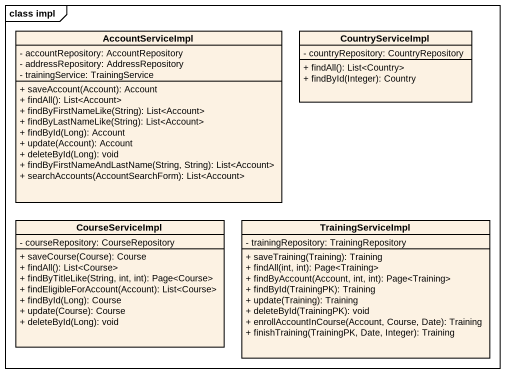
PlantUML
@startuml
mainframe class impl
hide circle
hide empty members
skinparam classAttributeIconSize 0
class AccountServiceImpl {
  - accountRepository: AccountRepository
  - addressRepository: AddressRepository
  - trainingService: TrainingService
  + saveAccount(Account): Account
  + findAll(): List<Account>
  + findByFirstNameLike(String): List<Account>
  + findByLastNameLike(String): List<Account>
  + findById(Long): Account
  + update(Account): Account
  + deleteById(Long): void
  + findByFirstNameAndLastName(String, String): List<Account>
  + searchAccounts(AccountSearchForm): List<Account>
}
class CountryServiceImpl {
  - countryRepository: CountryRepository
  + findAll(): List<Country>
  + findById(Integer): Country
}
class CourseServiceImpl {
  - courseRepository: CourseRepository
  + saveCourse(Course): Course
  + findAll(): List<Course>
  + findByTitleLike(String, int, int): Page<Course>
  + findEligibleForAccount(Account): List<Course>
  + findById(Long): Course
  + update(Course): Course
  + deleteById(Long): void
}
class TrainingServiceImpl {
  - trainingRepository: TrainingRepository
  + saveTraining(Training): Training
  + findAll(int, int): Page<Training>
  + findByAccount(Account, int, int): Page<Training>
  + findById(TrainingPK): Training
  + update(Training): Training
  + deleteById(TrainingPK): void
  + enrollAccountInCourse(Account, Course, Date): Training
  + finishTraining(TrainingPK, Date, Integer): Training
}
@enduml
